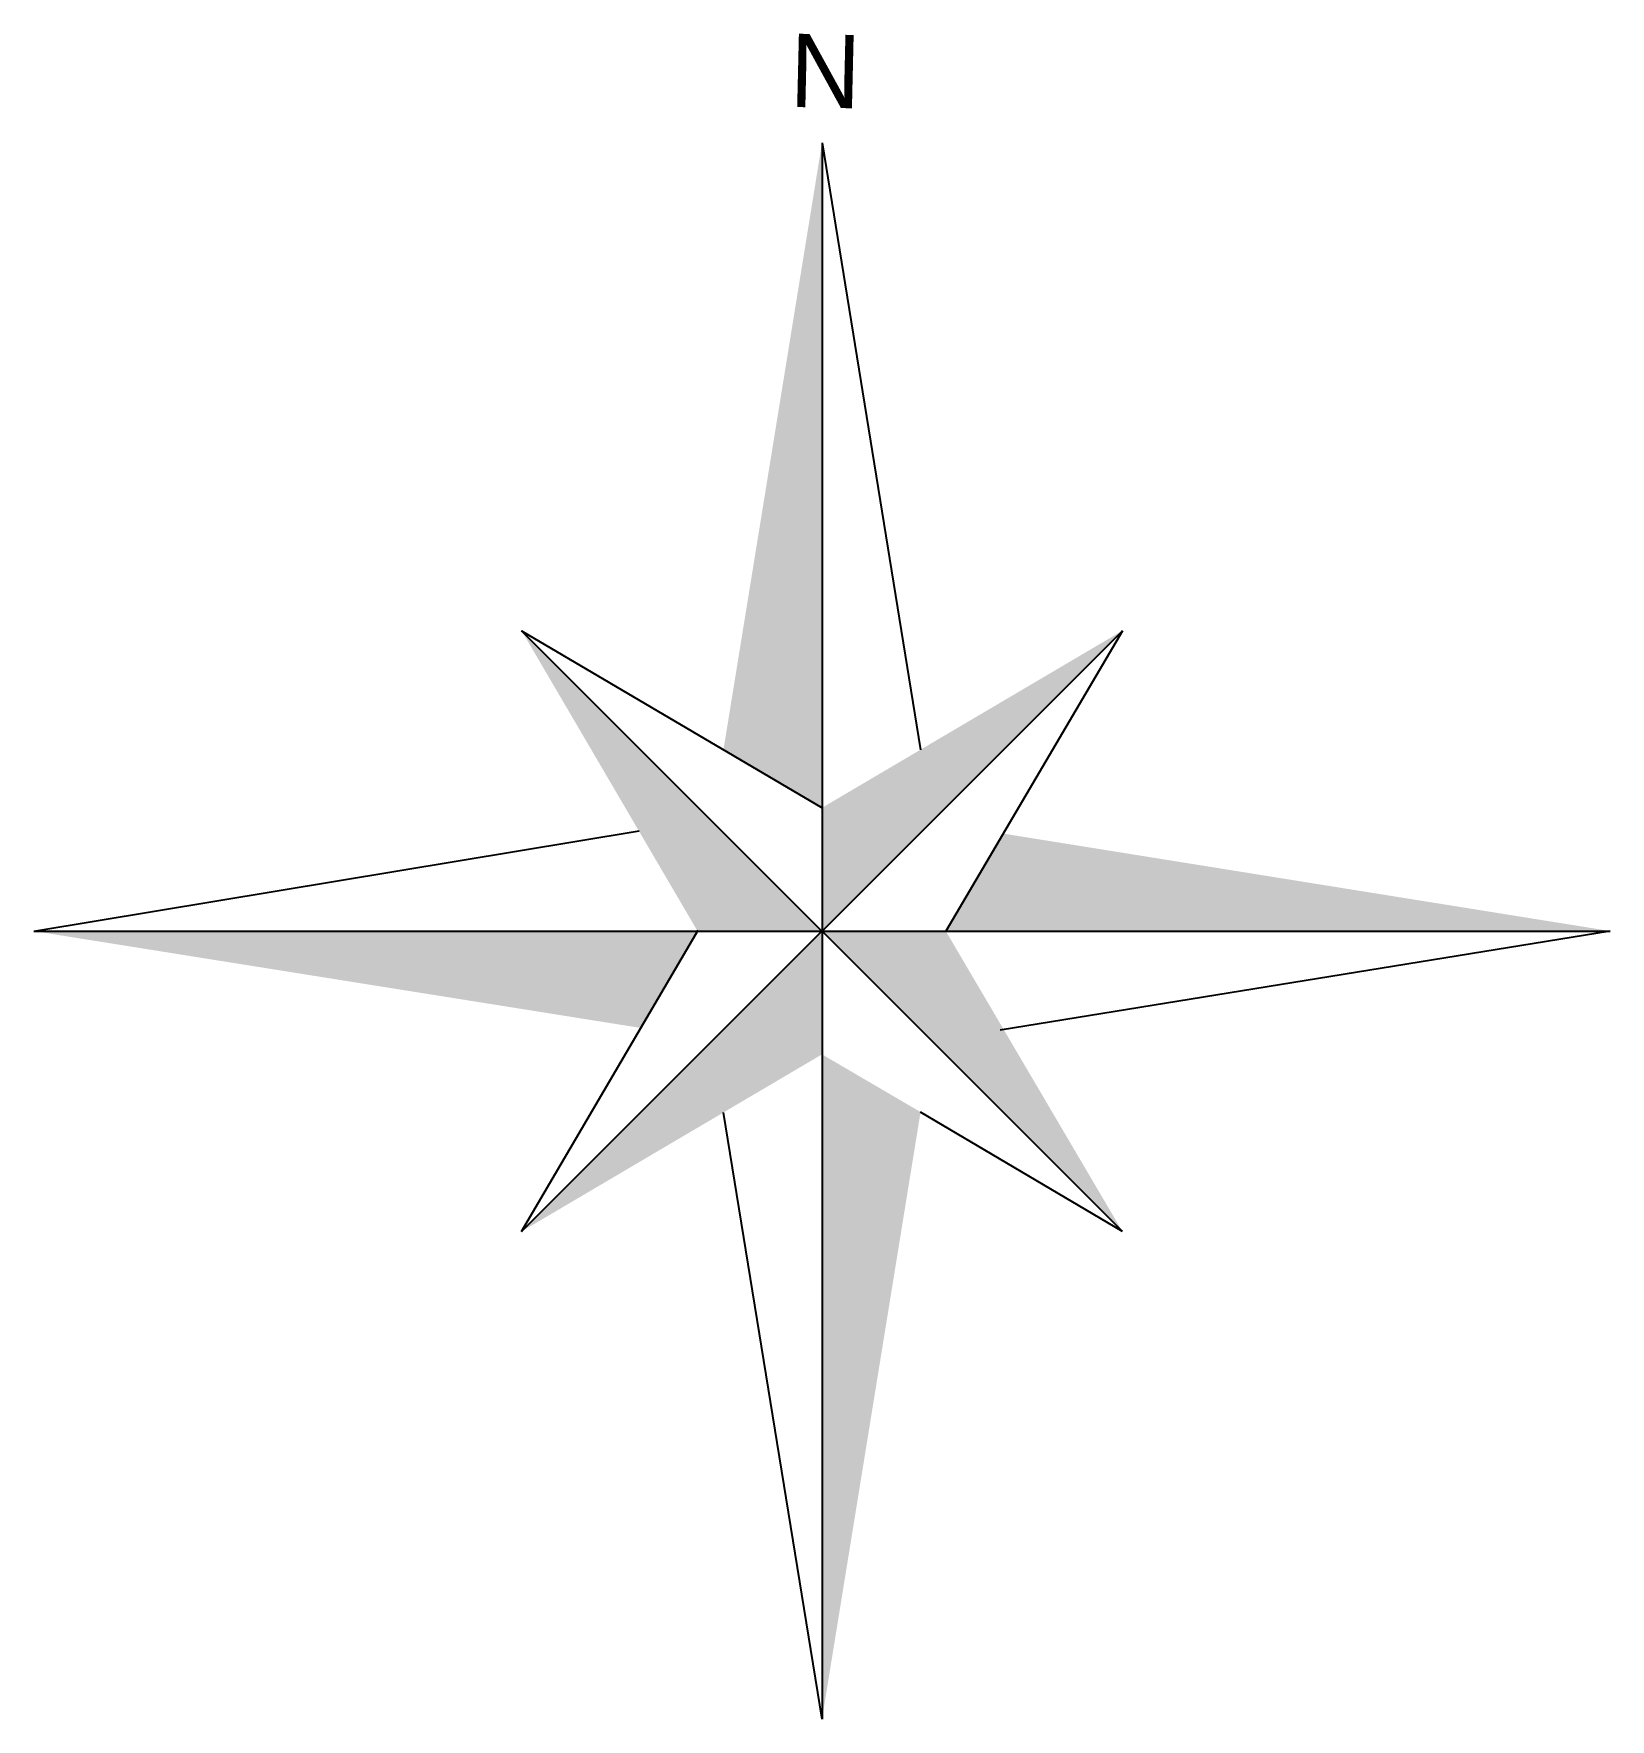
# Model space of a CAD drawing. Header units: millimetres. Extents: x -2.15 to 2.15, y -2.15 to 2.45.
import ezdxf

# ---------------------------------------------------------------- set-up
doc = ezdxf.new("R2010")
doc.units = ezdxf.units.MM
doc.layers.add('ceco.net 265', color=7, linetype='Continuous')

msp = doc.modelspace()

# ---------------------------------------------------------------- linework, layer by layer
at = {"layer": 'ceco.net 265'}
for p, q in [((0, 2.15), (0.2687, 0.4945)), ((0, 2.15), (0, -2.15)), ((-0.8193, 0.8193), (0, 0.3363)), ((-0.8193, -0.8193), (0.8193, 0.8193)), ((0.8193, -0.8193), (-0.8193, 0.8193)), ((0.8193, 0.8193), (0.3376, 0)), ((-2.15, 0), (-0.4987, 0.2737)), ((-2.15, 0), (2.15, 0)), ((-0.8193, -0.8193), (-0.3379, 0.0027)), ((2.15, 0), (0.4859, -0.2702)), ((0, -2.15), (-0.2687, -0.4945)), ((0.8193, -0.8193), (0.2688, -0.4936))]:
    msp.add_line(p, q, dxfattribs=at)
for points in [[(0, 2.15), (-0.2687, 0.4947), (0, 0.3363)], [(-0.8193, 0.8193), (-0.3395, 0), (0, 0)], [(0.8193, 0.8193), (0, 0.3363), (0, 0)], [(2.15, 0), (0.4929, 0.2661), (0.3376, 0)], [(-2.15, 0), (-0.4942, -0.2643), (-0.3395, 0)], [(0.8193, -0.8193), (0.3376, 0), (0, 0)], [(-0.8193, -0.8193), (0, -0.3363), (0, 0)], [(0, -2.15), (0.2688, -0.4936), (0, -0.3363)]]:
    msp.add_solid(points, dxfattribs=at)

# ---------------------------------------------------------------- texts
msp.add_text('N', height=0.2, rotation=358.6614, dxfattribs=at).set_placement((-0.0896, 2.2482))

doc.saveas('drawing.dxf')
